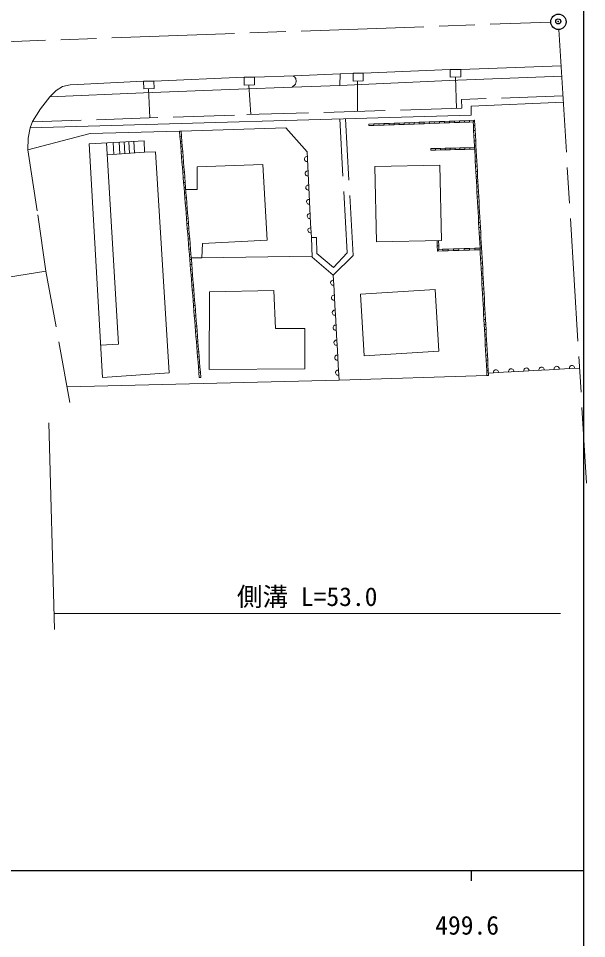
# Model space of a CAD drawing. Units: millimetres, scale not verified. Extents: x 40000 to 680000, y 20000 to 380000.
# Drawn here: x 523760 to 579272, y 198357 to 288241 of the extents above; entities that cross this region are included whole.
import ezdxf
from ezdxf.enums import TextEntityAlignment as Align

# ---------------------------------------------------------------- set-up
doc = ezdxf.new("R2010")
doc.units = ezdxf.units.MM
doc.header["$LTSCALE"] = 1000
doc.header["$PDMODE"] = 32
doc.header["$PDSIZE"] = 500
doc.linetypes.add('CHAIN', pattern=[18.5, 12, -1.5, 3.5, -1.5])
doc.linetypes.add('DASHED', pattern=[7.5, 6, -1.5])
for name, color, linetype, lineweight in [('M-BGD', 7, 'Continuous', 9), ('M-BMK', 2, 'CHAIN', 13), ('M-BMK-SRVR', 3, 'Continuous', 25), ('M-STR-HTXT', 7, 'Continuous', 13), ('M-TTL-BAND', 7, 'Continuous', 25)]:
    doc.layers.add(name, color=color, linetype=linetype, lineweight=lineweight)
doc.layers.add('M-OTRS', color=6, linetype='Continuous')
doc.styles.add('ＭＳ ゴシック', font='')
doc.styles.get('ＭＳ ゴシック').set_extended_font_data('MS Gothic')

msp = doc.modelspace()

# ---------------------------------------------------------------- linework, layer by layer
at = {"layer": 'M-BGD'}
for p, q in [((557429, 282908), (565934, 283237)), ((566984, 283261), (565934, 283237)), ((565934, 283237), (565951, 282497)), ((566984, 283261), (576783, 283594)), ((567000, 282521), (566984, 283261)), ((537004, 282124), (545814, 282486)), ((546814, 282505), (545814, 282486)), ((545814, 282486), (545828, 281726)), ((546828, 281745), (546814, 282505)), ((557429, 282908), (556479, 282905)), ((556479, 282905), (556482, 282125)), ((557432, 282128), (557429, 282908)), ((565951, 282497), (567000, 282521)), ((537004, 282124), (535995, 282095)), ((535995, 282095), (536016, 281365)), ((536016, 281365), (537025, 281395)), ((537025, 281395), (537004, 282124)), ((545828, 281726), (546828, 281745)), ((556482, 282125), (557432, 282128)), ((558493, 277931), (558002, 277914)), ((558002, 277914), (558007, 277764)), ((558499, 277781), (558007, 277764)), ((558985, 277949), (558493, 277931)), ((558499, 277781), (558493, 277931)), ((558991, 277799), (558499, 277781)), ((559477, 277967), (558985, 277949)), ((558991, 277799), (558985, 277949)), ((559482, 277817), (558991, 277799)), ((559969, 277985), (559477, 277967)), ((559482, 277817), (559477, 277967)), ((559974, 277835), (559482, 277817)), ((560460, 278002), (559969, 277985)), ((559974, 277835), (559969, 277985)), ((560466, 277853), (559974, 277835)), ((560952, 278020), (560460, 278002)), ((560466, 277853), (560460, 278002)), ((560958, 277870), (560466, 277853)), ((561444, 278038), (560952, 278020)), ((560958, 277870), (560952, 278020)), ((561449, 277888), (560958, 277870)), ((561936, 278056), (561444, 278038)), ((561449, 277888), (561444, 278038)), ((561941, 277906), (561449, 277888)), ((562428, 278074), (561936, 278056)), ((561941, 277906), (561936, 278056)), ((562433, 277924), (561941, 277906)), ((562919, 278091), (562428, 278074)), ((562433, 277924), (562428, 278074)), ((562925, 277941), (562433, 277924)), ((563411, 278109), (562919, 278091)), ((562925, 277941), (562919, 278091)), ((563416, 277959), (562925, 277941)), ((563903, 278127), (563411, 278109)), ((563416, 277959), (563411, 278109)), ((563908, 277977), (563416, 277959)), ((564395, 278145), (563903, 278127)), ((563908, 277977), (563903, 278127)), ((564400, 277995), (563908, 277977)), ((564886, 278162), (564395, 278145)), ((564400, 277995), (564395, 278145)), ((564892, 278013), (564400, 277995)), ((565378, 278180), (564886, 278162)), ((564892, 278013), (564886, 278162)), ((565384, 278030), (564892, 278013)), ((565870, 278198), (565378, 278180)), ((565384, 278030), (565378, 278180)), ((565875, 278048), (565384, 278030)), ((566362, 278216), (565870, 278198)), ((565875, 278048), (565870, 278198)), ((566367, 278066), (565875, 278048)), ((566853, 278234), (566362, 278216)), ((566367, 278066), (566362, 278216)), ((566859, 278084), (566367, 278066)), ((567345, 278251), (566853, 278234)), ((566859, 278084), (566853, 278234)), ((567351, 278101), (566859, 278084)), ((567837, 278269), (567345, 278251)), ((567351, 278101), (567345, 278251)), ((567842, 278119), (567351, 278101)), ((568329, 278287), (567837, 278269)), ((567842, 278119), (567837, 278269)), ((567842, 278119), (568187, 278132)), ((568187, 278132), (568329, 278287)), ((568206, 277780), (568187, 278132)), ((568206, 277780), (568356, 277788)), ((568233, 277282), (568206, 277780)), ((568356, 277788), (568329, 278287)), ((568383, 277290), (568356, 277788)), ((539500, 277220), (539650, 277232)), ((539540, 276719), (539500, 277220)), ((539650, 277232), (549893, 277560)), ((539690, 276731), (539650, 277232)), ((568233, 277282), (568383, 277290)), ((568261, 276783), (568233, 277282)), ((568410, 276791), (568383, 277290)), ((533099, 274962), (533032, 276109)), ((533668, 275004), (533601, 276143)), ((534169, 275041), (534103, 276172)), ((534629, 275075), (534564, 276199)), ((535094, 275109), (535029, 276226)), ((539540, 276719), (539690, 276731)), ((539581, 276218), (539540, 276719)), ((539581, 276218), (539730, 276230)), ((539621, 275717), (539581, 276218)), ((539730, 276230), (539690, 276731)), ((539770, 275729), (539730, 276230)), ((568261, 276783), (568410, 276791)), ((568288, 276285), (568261, 276783)), ((568288, 276285), (568438, 276293)), ((568315, 275786), (568288, 276285)), ((568438, 276293), (568410, 276791)), ((568465, 275794), (568438, 276293)), ((536094, 275183), (532449, 274914)), ((539621, 275717), (539770, 275729)), ((539661, 275215), (539621, 275717)), ((539661, 275215), (539810, 275227)), ((539701, 274714), (539661, 275215)), ((539810, 275227), (539770, 275729)), ((539851, 274726), (539810, 275227)), ((551972, 275197), (552040, 273806)), ((564039, 275524), (564516, 275535)), ((564039, 275524), (564043, 275374)), ((564043, 275374), (564519, 275385)), ((564516, 275535), (564993, 275546)), ((564516, 275535), (564519, 275385)), ((564519, 275385), (564996, 275396)), ((564993, 275546), (565469, 275557)), ((564993, 275546), (564996, 275396)), ((564996, 275396), (565473, 275407)), ((565469, 275557), (565946, 275567)), ((565469, 275557), (565473, 275407)), ((565473, 275407), (565949, 275417)), ((565946, 275567), (566422, 275578)), ((565946, 275567), (565949, 275417)), ((565949, 275417), (566426, 275428)), ((566422, 275578), (566899, 275589)), ((566422, 275578), (566426, 275428)), ((566426, 275428), (566903, 275439)), ((566899, 275589), (567376, 275600)), ((566899, 275589), (566903, 275439)), ((566903, 275439), (567379, 275450)), ((567376, 275600), (567852, 275611)), ((567376, 275600), (567379, 275450)), ((567379, 275450), (567856, 275461)), ((567852, 275611), (568324, 275621)), ((567852, 275611), (567856, 275461)), ((567856, 275461), (568332, 275472)), ((568315, 275786), (568465, 275794)), ((568342, 275288), (568315, 275786)), ((568342, 275288), (568492, 275296)), ((568370, 274789), (568342, 275288)), ((568492, 275296), (568465, 275794)), ((568519, 274797), (568492, 275296)), ((539701, 274714), (539851, 274726)), ((539741, 274213), (539701, 274714)), ((539741, 274213), (539891, 274225)), ((539782, 273712), (539741, 274213)), ((539891, 274225), (539851, 274726)), ((539931, 273724), (539891, 274225)), ((568370, 274789), (568519, 274797)), ((568397, 274291), (568370, 274789)), ((568397, 274291), (568547, 274299)), ((568424, 273792), (568397, 274291)), ((568547, 274299), (568519, 274797)), ((568574, 273800), (568547, 274299)), ((539782, 273712), (539931, 273724)), ((539822, 273211), (539782, 273712)), ((539971, 273223), (539931, 273724)), ((552040, 273806), (552108, 272415)), ((564939, 273915), (558591, 273780)), ((558591, 273780), (558748, 266402)), ((565097, 266537), (564939, 273915)), ((568424, 273792), (568574, 273800)), ((568451, 273294), (568424, 273792)), ((568451, 273294), (568601, 273302)), ((568479, 272795), (568451, 273294)), ((568601, 273302), (568574, 273800)), ((568628, 272803), (568601, 273302)), ((539822, 273211), (539971, 273223)), ((539862, 272710), (539822, 273211)), ((539862, 272710), (540011, 272722)), ((539902, 272209), (539862, 272710)), ((540011, 272722), (539971, 273223)), ((540052, 272221), (540011, 272722)), ((552108, 272415), (552176, 271025)), ((568479, 272795), (568628, 272803)), ((568506, 272297), (568479, 272795)), ((568656, 272305), (568628, 272803)), ((539902, 272209), (540052, 272221)), ((539942, 271708), (539902, 272209)), ((539942, 271708), (540092, 271720)), ((539983, 271207), (539942, 271708)), ((540092, 271720), (540052, 272221)), ((540132, 271219), (540092, 271720)), ((568506, 272297), (568656, 272305)), ((568533, 271798), (568506, 272297)), ((568533, 271798), (568683, 271806)), ((568560, 271300), (568533, 271798)), ((568683, 271806), (568656, 272305)), ((568710, 271308), (568683, 271806)), ((539983, 271207), (540132, 271219)), ((540023, 270706), (539983, 271207)), ((540023, 270706), (540172, 270718)), ((540063, 270205), (540023, 270706)), ((540172, 270718), (540132, 271219)), ((540212, 270217), (540172, 270718)), ((552176, 271025), (552243, 269634)), ((568560, 271300), (568710, 271308)), ((568588, 270801), (568560, 271300)), ((568588, 270801), (568737, 270809)), ((568615, 270303), (568588, 270801)), ((568737, 270809), (568710, 271308)), ((568765, 270311), (568737, 270809)), ((540063, 270205), (540212, 270217)), ((540103, 269704), (540063, 270205)), ((540103, 269704), (540253, 269716)), ((540143, 269203), (540103, 269704)), ((540253, 269716), (540212, 270217)), ((540293, 269215), (540253, 269716)), ((568615, 270303), (568765, 270311)), ((568642, 269804), (568615, 270303)), ((568642, 269804), (568792, 269812)), ((568669, 269306), (568642, 269804)), ((568792, 269812), (568765, 270311)), ((568819, 269314), (568792, 269812)), ((540143, 269203), (540293, 269215)), ((540184, 268701), (540143, 269203)), ((540333, 268713), (540293, 269215)), ((552243, 269634), (552311, 268243)), ((568669, 269306), (568819, 269314)), ((568697, 268807), (568669, 269306)), ((568697, 268807), (568846, 268815)), ((568724, 268309), (568697, 268807)), ((568846, 268815), (568819, 269314)), ((568874, 268317), (568846, 268815)), ((540184, 268701), (540333, 268713)), ((540224, 268200), (540184, 268701)), ((540224, 268200), (540373, 268212)), ((540264, 267699), (540224, 268200)), ((540373, 268212), (540333, 268713)), ((540413, 267711), (540373, 268212)), ((552311, 268243), (552379, 266853)), ((568724, 268309), (568874, 268317)), ((568751, 267810), (568724, 268309)), ((568901, 267818), (568874, 268317)), ((540264, 267699), (540413, 267711)), ((540304, 267198), (540264, 267699)), ((540304, 267198), (540454, 267210)), ((540344, 266697), (540304, 267198)), ((540454, 267210), (540413, 267711)), ((540494, 266709), (540454, 267210)), ((568751, 267810), (568901, 267818)), ((568778, 267312), (568751, 267810)), ((568778, 267312), (568928, 267320)), ((568806, 266813), (568778, 267312)), ((568928, 267320), (568901, 267818)), ((568955, 266821), (568928, 267320)), ((540344, 266697), (540494, 266709)), ((540385, 266196), (540344, 266697)), ((540385, 266196), (540534, 266208)), ((540425, 265695), (540385, 266196)), ((540534, 266208), (540494, 266709)), ((540574, 265707), (540534, 266208)), ((558748, 266402), (565097, 266537)), ((564806, 266533), (564657, 266527)), ((564657, 266527), (564674, 266023)), ((564806, 266533), (564824, 266028)), ((568806, 266813), (568955, 266821)), ((568833, 266315), (568806, 266813)), ((568833, 266315), (568983, 266323)), ((568860, 265816), (568833, 266315)), ((568983, 266323), (568955, 266821)), ((569010, 265824), (568983, 266323)), ((540425, 265695), (540574, 265707)), ((540465, 265194), (540425, 265695)), ((540465, 265194), (540614, 265206)), ((540505, 264693), (540465, 265194)), ((540614, 265206), (540574, 265707)), ((540655, 264705), (540614, 265206)), ((564824, 266028), (564674, 266023)), ((564674, 266023), (564691, 265519)), ((564836, 265673), (564691, 265519)), ((564691, 265519), (565214, 265535)), ((564824, 266028), (564836, 265673)), ((565209, 265685), (564836, 265673)), ((565209, 265685), (565731, 265701)), ((565209, 265685), (565214, 265535)), ((565214, 265535), (565736, 265552)), ((565731, 265701), (566253, 265718)), ((565731, 265701), (565736, 265552)), ((565736, 265552), (566258, 265568)), ((566253, 265718), (566776, 265734)), ((566253, 265718), (566258, 265568)), ((566258, 265568), (566780, 265584)), ((566776, 265734), (567298, 265751)), ((566776, 265734), (566780, 265584)), ((566780, 265584), (567303, 265601)), ((567298, 265751), (567820, 265767)), ((567298, 265751), (567303, 265601)), ((567303, 265601), (567825, 265617)), ((567820, 265767), (568342, 265783)), ((567820, 265767), (567825, 265617)), ((567825, 265617), (568347, 265633)), ((568342, 265783), (568861, 265800)), ((568342, 265783), (568347, 265633)), ((568347, 265633), (568869, 265650)), ((568860, 265816), (569010, 265824)), ((568887, 265318), (568860, 265816)), ((568887, 265318), (569037, 265326)), ((568915, 264819), (568887, 265318)), ((569037, 265326), (569010, 265824)), ((569064, 264827), (569037, 265326)), ((540505, 264693), (540655, 264705)), ((540545, 264192), (540505, 264693)), ((540695, 264204), (540655, 264705)), ((541696, 264853), (552441, 265028)), ((568915, 264819), (569064, 264827)), ((568942, 264321), (568915, 264819)), ((568942, 264321), (569092, 264329)), ((568969, 263822), (568942, 264321)), ((569092, 264329), (569064, 264827)), ((569119, 263830), (569092, 264329)), ((521627, 262764), (526433, 263560)), ((540545, 264192), (540695, 264204)), ((540586, 263691), (540545, 264192)), ((540586, 263691), (540735, 263703)), ((540626, 263190), (540586, 263691)), ((540735, 263703), (540695, 264204)), ((540775, 263202), (540735, 263703)), ((568969, 263822), (569119, 263830)), ((568996, 263324), (568969, 263822)), ((569146, 263332), (569119, 263830)), ((540626, 263190), (540775, 263202)), ((540666, 262689), (540626, 263190)), ((540666, 262689), (540815, 262701)), ((540706, 262187), (540666, 262689)), ((540815, 262701), (540775, 263202)), ((540856, 262199), (540815, 262701)), ((554516, 263165), (554598, 261700)), ((568996, 263324), (569146, 263332)), ((569024, 262825), (568996, 263324)), ((569024, 262825), (569173, 262833)), ((569051, 262327), (569024, 262825)), ((569173, 262833), (569146, 263332)), ((569201, 262335), (569173, 262833)), ((540706, 262187), (540856, 262199)), ((540746, 261686), (540706, 262187)), ((540746, 261686), (540896, 261698)), ((540787, 261185), (540746, 261686)), ((540896, 261698), (540856, 262199)), ((540936, 261197), (540896, 261698)), ((554598, 261700), (554680, 260235)), ((564477, 261749), (557170, 261310)), ((564839, 255730), (564477, 261749)), ((569051, 262327), (569201, 262335)), ((569078, 261828), (569051, 262327)), ((569078, 261828), (569228, 261836)), ((569105, 261329), (569078, 261828)), ((569228, 261836), (569201, 262335)), ((569255, 261338), (569228, 261836)), ((540787, 261185), (540936, 261197)), ((540827, 260684), (540787, 261185)), ((540827, 260684), (540976, 260696)), ((540867, 260183), (540827, 260684)), ((540976, 260696), (540936, 261197)), ((541017, 260195), (540976, 260696)), ((557170, 261310), (557532, 255291)), ((569105, 261329), (569255, 261338)), ((569133, 260831), (569105, 261329)), ((569133, 260831), (569282, 260839)), ((569160, 260332), (569133, 260831)), ((569282, 260839), (569255, 261338)), ((569310, 260341), (569282, 260839)), ((540867, 260183), (541017, 260195)), ((540907, 259682), (540867, 260183)), ((541057, 259694), (541017, 260195)), ((554680, 260235), (554762, 258770)), ((569160, 260332), (569310, 260341)), ((569187, 259834), (569160, 260332)), ((569187, 259834), (569337, 259842)), ((569214, 259335), (569187, 259834)), ((569337, 259842), (569310, 260341)), ((569364, 259344), (569337, 259842)), ((540907, 259682), (541057, 259694)), ((540947, 259181), (540907, 259682)), ((540947, 259181), (541097, 259193)), ((540988, 258680), (540947, 259181)), ((541097, 259193), (541057, 259694)), ((541137, 258692), (541097, 259193)), ((569214, 259335), (569364, 259344)), ((569242, 258837), (569214, 259335)), ((569391, 258845), (569364, 259344)), ((540988, 258680), (541137, 258692)), ((541028, 258179), (540988, 258680)), ((541028, 258179), (541177, 258191)), ((541068, 257678), (541028, 258179)), ((541177, 258191), (541137, 258692)), ((541218, 257690), (541177, 258191)), ((554762, 258770), (554844, 257306)), ((569242, 258837), (569391, 258845)), ((569269, 258338), (569242, 258837)), ((569269, 258338), (569419, 258347)), ((569296, 257840), (569269, 258338)), ((569419, 258347), (569391, 258845)), ((569446, 257848), (569419, 258347)), ((541068, 257678), (541218, 257690)), ((541108, 257177), (541068, 257678)), ((541108, 257177), (541258, 257189)), ((541148, 256676), (541108, 257177)), ((541258, 257189), (541218, 257690)), ((541298, 256688), (541258, 257189)), ((554844, 257306), (554926, 255841)), ((569296, 257840), (569446, 257848)), ((569323, 257341), (569296, 257840)), ((569323, 257341), (569473, 257350)), ((569351, 256843), (569323, 257341)), ((569473, 257350), (569446, 257848)), ((569500, 256851), (569473, 257350)), ((541148, 256676), (541298, 256688)), ((541189, 256175), (541148, 256676)), ((541189, 256175), (541338, 256187)), ((541229, 255673), (541189, 256175)), ((541338, 256187), (541298, 256688)), ((541378, 255685), (541338, 256187)), ((569351, 256843), (569500, 256851)), ((569378, 256344), (569351, 256843)), ((569378, 256344), (569528, 256353)), ((569405, 255846), (569378, 256344)), ((569528, 256353), (569500, 256851)), ((569555, 255854), (569528, 256353)), ((541229, 255673), (541378, 255685)), ((541269, 255172), (541229, 255673)), ((541419, 255184), (541378, 255685)), ((554926, 255841), (555009, 254376)), ((557532, 255291), (564839, 255730)), ((569405, 255846), (569555, 255854)), ((569432, 255347), (569405, 255846)), ((569432, 255347), (569582, 255356)), ((569460, 254849), (569432, 255347)), ((569582, 255356), (569555, 255854)), ((569609, 254857), (569582, 255356)), ((541269, 255172), (541419, 255184)), ((541309, 254671), (541269, 255172)), ((541309, 254671), (541459, 254683)), ((541349, 254170), (541309, 254671)), ((541459, 254683), (541419, 255184)), ((541499, 254182), (541459, 254683)), ((555009, 254376), (555091, 252911)), ((569460, 254849), (569609, 254857)), ((569487, 254350), (569460, 254849)), ((569637, 254359), (569609, 254857)), ((541349, 254170), (541499, 254182)), ((541390, 253669), (541349, 254170)), ((541390, 253669), (541539, 253681)), ((541430, 253168), (541390, 253669)), ((541539, 253681), (541499, 254182)), ((541579, 253180), (541539, 253681)), ((569487, 254350), (569637, 254359)), ((569514, 253852), (569487, 254350)), ((569514, 253852), (569664, 253860)), ((569541, 253353), (569514, 253852)), ((569664, 253860), (569637, 254359)), ((569691, 253362), (569664, 253860)), ((571163, 253671), (569679, 253588)), ((572648, 253754), (571163, 253671)), ((574132, 253837), (572648, 253754)), ((575617, 253920), (574132, 253837)), ((577101, 254003), (575617, 253920)), ((578586, 254086), (577101, 254003)), ((541430, 253168), (541579, 253180)), ((569541, 253353), (569691, 253362))]:
    msp.add_line(p, q, dxfattribs=at)
at = {"layer": 'M-BGD', "linetype": 'DASHED', "lineweight": 13}
for p, q in [((566459, 282509), (566557, 279442)), ((536478, 281379), (536594, 278525)), ((546280, 281735), (546472, 278853)), ((555177, 281700), (550506, 281518)), ((556878, 282126), (556903, 279159)), ((549893, 277560), (551972, 275197))]:
    msp.add_line(p, q, dxfattribs=at)
at = {"layer": 'M-BGD'}
for points in [[(546814, 282505), (550700, 282639), (555191, 282814), (556479, 282905)], [(550506, 281518), (550831, 281819), (550894, 282088), (550871, 282357), (550728, 282531), (550563, 282635)], [(576843, 282601), (565856, 282163), (555177, 281700), (555191, 282814)], [(525578, 269455), (524674, 275400), (524706, 276537), (524899, 277554), (525146, 278171), (525918, 279411), (526839, 280567), (527454, 281211), (528083, 281591), (528814, 281737), (530189, 281810), (535995, 282095)], [(550506, 281518), (545274, 281334), (535976, 280960), (526839, 280567)], [(524899, 277554), (568007, 278781), (567981, 279683), (576999, 280047)], [(524674, 275400), (530759, 276984), (539500, 277220)], [(532380, 276071), (533554, 256420), (531792, 256332)], [(540107, 271530), (541238, 271532), (541216, 273747), (547649, 273958), (548068, 266574), (541739, 266260), (541696, 264853), (540642, 264862)], [(528511, 252239), (555091, 252911), (569541, 253353)]]:
    msp.add_lwpolyline(points, dxfattribs=at)
at = {"layer": 'M-BGD', "linetype": 'DASHED', "lineweight": 13}
for points in [[(576961, 280677), (567056, 280314), (567080, 279458), (544867, 278805), (525132, 278136)], [(555706, 278431), (556465, 265070), (554516, 263165), (552445, 264915), (552379, 266853), (552899, 266853), (552922, 265291), (554538, 263918), (555867, 265347), (555173, 278415)], [(528787, 250731), (526433, 263560), (525643, 269066)]]:
    msp.add_lwpolyline(points, dxfattribs=at)
at = {"layer": 'M-BGD'}
for points in [[(537146, 275203), (538478, 253608), (531970, 253156), (530688, 275973), (536052, 276285), (536094, 275183)], [(548709, 261670), (542434, 261540), (542401, 253939), (551747, 254007), (551730, 257937), (548889, 257937)]]:
    msp.add_lwpolyline(points, close=True, dxfattribs=at)
for centre, radius, start, end in [((551946, 274499), 240, 78.23719, 287.34238), ((552014, 273108), 240, 78.23941, 287.34263), ((552082, 271717), 240, 78.23719, 287.34238), ((552149, 270326), 240, 78.23602, 287.34368), ((552217, 268936), 240, 78.23719, 287.34238), ((552285, 267545), 240, 78.23719, 287.34238), ((554507, 262430), 250, 81.57253, 284.84172), ((554589, 260965), 250, 81.57036, 284.84155), ((554671, 259500), 250, 81.5714, 284.84298), ((554753, 258035), 250, 81.57036, 284.84155), ((554835, 256570), 250, 81.57223, 284.83968), ((554917, 255106), 250, 81.57253, 284.84172), ((554999, 253641), 250, 81.57223, 284.83968), ((570418, 253678), 252, 352.31026, 194.08147), ((571903, 253760), 252, 352.30913, 194.08272), ((573387, 253843), 252, 352.31015, 194.08157), ((574872, 253926), 252, 352.31026, 194.08147), ((576356, 254009), 252, 352.31026, 194.08147), ((577841, 254092), 252, 352.31015, 194.08157)]:
    msp.add_arc(centre, radius, start, end, dxfattribs=at)
at = {"layer": 'M-BMK'}
for p, q in [((477425, 284335), (575770, 287879)), ((576565, 287158), (579272, 242852))]:
    msp.add_line(p, q, dxfattribs=at)
at = {"layer": 'M-BMK-SRVR'}
msp.add_circle((576519, 287906), 750, dxfattribs=at)
at = {"layer": 'M-OTRS'}
msp.add_point((576506, 287946), dxfattribs=at)
msp.add_point((576506, 287946), dxfattribs=at)
at = {"layer": 'M-STR-HTXT'}
for p, q in [((527293, 228551), (526719, 248725)), ((527249, 230105), (576730, 230105))]:
    msp.add_line(p, q, dxfattribs=at)
at = {"layer": 'M-TTL-BAND'}
for p, q in [((579000, 20000), (579000, 370000)), ((40000, 205000), (579000, 205000)), ((568000, 205000), (568000, 204000))]:
    msp.add_line(p, q, dxfattribs=at)

# ---------------------------------------------------------------- texts
at = {"layer": 'M-STR-HTXT', "style": 'ＭＳ ゴシック'}
msp.add_text('側溝 L=53.0', height=1833, dxfattribs=at).set_placement((551974, 231759), align=Align.MIDDLE_CENTER)
at = {"layer": 'M-TTL-BAND', "style": 'ＭＳ ゴシック'}
msp.add_text('499.6', height=1833, dxfattribs=at).set_placement((567600, 198195), align=Align.BOTTOM_CENTER)

doc.saveas('drawing.dxf')
